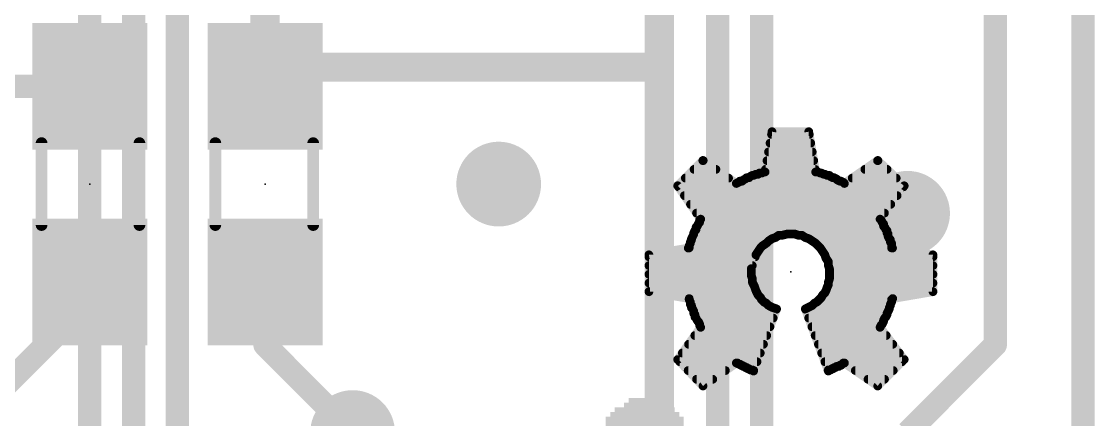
# Model space of a CAD drawing. Extents: x -29 to 78, y -11 to 40.
# Drawn here: x 16.17 to 25.5, y 7.1 to 10.56 of the extents above; entities that cross this region are included whole.
import ezdxf

# ---------------------------------------------------------------- set-up
doc = ezdxf.new("R2010")
doc.units = 0
for name, color, linetype in [('1', 12, 'CONTINUOUS'), ('16', 53, 'CONTINUOUS'), ('18', 110, 'CONTINUOUS'), ('20', 53, 'CONTINUOUS'), ('21', 41, 'CONTINUOUS'), ('22', 40, 'CONTINUOUS'), ('23', 53, 'CONTINUOUS'), ('51', 53, 'CONTINUOUS')]:
    doc.layers.add(name, color=color, linetype=linetype)

# ---------------------------------------------------------------- blocks, each defined once
blk = doc.blocks.new('RECT')
blk.add_solid([(-0.5, -0.5), (0.5, -0.5), (-0.5, 0.5), (0.5, 0.5)])
blk = doc.blocks.new('ROUNDV')
at = {"const_width": 0.5}
blk.add_lwpolyline([(0, -0.25, 1), (0, 0.25, 1), (0, -0.25)], format="xyb", dxfattribs=at)

msp = doc.modelspace()

# ---------------------------------------------------------------- linework, layer by layer
at = {"layer": '1'}
for points, const_width in [([(25.4, 30.48), (25.4, 0)], 0.2032), ([(22.606, 6.223), (22.606, 13.716)], 0.2032), ([(22.225, 6.604), (22.225, 13.081)], 0.2032), ([(21.717, 10.16), (21.717, 12.573)], 0.254), ([(18.288, 9.994), (18.288, 11.176)], 0.254), ([(18.288, 9.994), (18.454, 10.16)], 0.254), ([(18.454, 10.16), (21.717, 10.16)], 0.254), ([(21.717, 6.731), (21.717, 10.16)], 0.254), ([(16.764, 9.994), (13.716, 9.994)], 0.2032), ([(16.764, 8.294), (16.764, 8.128)], 0.2032), ([(18.288, 8.294), (18.288, 7.747)], 0.2032), ([(16.764, 8.128), (15.748, 7.112)], 0.2032), ([(19.05, 6.985), (18.288, 7.747)], 0.2032)]:
    msp.add_lwpolyline(points, dxfattribs=dict(at, const_width=const_width))
for points, const_width in [([(18.454, 10.2235, 1), (18.454, 10.0965)], 0.127), ([(18.4989, 10.1151, 1), (18.4091, 10.2049)], 0.127), ([(21.7805, 10.16, 1), (21.6535, 10.16)], 0.127), ([(21.717, 10.0965, 1), (21.717, 10.2235)], 0.127), ([(21.6535, 10.16, 1), (21.7805, 10.16)], 0.127), ([(16.764, 9.9432, 1), (16.764, 10.0448)], 0.1016), ([(18.2431, 10.0389, 1), (18.3329, 9.9491)], 0.127), ([(18.2245, 9.994, 1), (18.3515, 9.994)], 0.127), ([(16.8148, 8.294, 1), (16.7132, 8.294)], 0.1016), ([(18.3388, 8.294, 1), (18.2372, 8.294)], 0.1016), ([(16.7999, 8.0921, 1), (16.7281, 8.1639)], 0.1016), ([(16.7132, 8.128, 1), (16.8148, 8.128)], 0.1016), ([(18.3239, 7.7829, 1), (18.2521, 7.7111)], 0.1016), ([(18.2372, 7.747, 1), (18.3388, 7.747)], 0.1016)]:
    msp.add_lwpolyline(points, format="xyb", dxfattribs=dict(at, const_width=const_width))
at = {"layer": '16', "const_width": 0.2032}
for points in [[(25.4, 30.48), (25.4, 0)], [(24.638, 7.747), (24.638, 20.574)], [(17.145, 16.51), (17.145, 3.175)], [(17.526, 14.351), (17.526, 5.334)], [(16.764, 2.032), (16.764, 11.811)], [(23.876, 6.985), (24.638, 7.747)]]:
    msp.add_lwpolyline(points, dxfattribs=at)
at = {"layer": '16', "const_width": 0.1016}
for points in [[(24.6739, 7.7111, 1), (24.6021, 7.7829)], [(24.5872, 7.747, 1), (24.6888, 7.747)]]:
    msp.add_lwpolyline(points, format="xyb", dxfattribs=at)
at = {"layer": '20', "const_width": 0.2032}
msp.add_lwpolyline([(25.4, 30.48), (25.4, 0)], dxfattribs=at)
at = {"layer": '21', "const_width": 0.076}
for points in [[(22.6966, 9.5994), (22.6366, 9.2494)], [(22.6926, 9.576), (23.0206, 9.576)], [(23.0166, 9.5994), (22.6966, 9.5994)], [(23.0766, 9.2494), (23.0166, 9.5994)], [(22.6796, 9.5), (23.0336, 9.5)], [(22.6665, 9.424), (23.0467, 9.424)], [(22.0966, 9.3494), (21.8766, 9.1294)], [(22.0952, 9.348), (22.0986, 9.348)], [(22.3866, 9.1494), (22.0966, 9.3494)], [(22.6535, 9.348), (23.0597, 9.348)], [(23.6166, 9.3494), (23.3266, 9.1494)], [(23.6146, 9.348), (23.618, 9.348)], [(23.8466, 9.1294), (23.6166, 9.3494)], [(22.0192, 9.272), (22.2088, 9.272)], [(22.5066, 9.2094), (22.4966, 9.1994)], [(22.5266, 9.2194), (22.5066, 9.2094)], [(22.5366, 9.2194), (22.5266, 9.2194)], [(22.5566, 9.2294), (22.5366, 9.2194)], [(22.5766, 9.2294), (22.5566, 9.2294)], [(22.5866, 9.2394), (22.5766, 9.2294)], [(22.6066, 9.2394), (22.5866, 9.2394)], [(22.6266, 9.2494), (22.6066, 9.2394)], [(22.6366, 9.2494), (22.6266, 9.2494)], [(22.6405, 9.272), (23.0727, 9.272)], [(23.0966, 9.2494), (23.0766, 9.2494)], [(23.1166, 9.2394), (23.0966, 9.2494)], [(23.1266, 9.2394), (23.1166, 9.2394)], [(23.1466, 9.2294), (23.1266, 9.2394)], [(23.1566, 9.2294), (23.1466, 9.2294)], [(23.1766, 9.2194), (23.1566, 9.2294)], [(23.1966, 9.2194), (23.1766, 9.2194)], [(23.2066, 9.2094), (23.1966, 9.2194)], [(23.2266, 9.1994), (23.2066, 9.2094)], [(23.5044, 9.272), (23.6975, 9.272)], [(21.8766, 9.1294), (22.0766, 8.8394)], [(21.8831, 9.12), (23.8398, 9.12)], [(21.9432, 9.196), (22.319, 9.196)], [(22.4066, 9.1594), (22.3866, 9.1494)], [(22.4166, 9.1694), (22.4066, 9.1594)], [(22.4366, 9.1694), (22.4166, 9.1694)], [(22.4466, 9.1794), (22.4366, 9.1694)], [(22.4666, 9.1894), (22.4466, 9.1794)], [(22.4766, 9.1994), (22.4666, 9.1894)], [(22.4732, 9.196), (23.2433, 9.196)], [(22.4966, 9.1994), (22.4766, 9.1994)], [(23.2366, 9.1994), (23.2266, 9.1994)], [(23.2566, 9.1894), (23.2366, 9.1994)], [(23.2666, 9.1794), (23.2566, 9.1894)], [(23.2866, 9.1694), (23.2666, 9.1794)], [(23.2966, 9.1694), (23.2866, 9.1694)], [(23.3166, 9.1594), (23.2966, 9.1694)], [(23.3266, 9.1494), (23.3166, 9.1594)], [(23.3942, 9.196), (23.7769, 9.196)], [(23.6366, 8.8394), (23.8466, 9.1294)], [(21.9355, 9.044), (23.7848, 9.044)], [(21.9879, 8.968), (23.7297, 8.968)], [(22.0403, 8.892), (23.6747, 8.892)], [(22.0766, 8.8394), (22.0666, 8.8294)], [(22.0666, 8.8294), (22.0666, 8.8094)], [(23.6466, 8.8294), (23.6366, 8.8394)], [(23.6566, 8.8094), (23.6466, 8.8294)], [(22.0266, 8.7394), (22.0166, 8.7194)], [(22.0366, 8.7494), (22.0266, 8.7394)], [(22.0272, 8.74), (23.696, 8.74)], [(22.0466, 8.7794), (22.0366, 8.7694)], [(22.0366, 8.7694), (22.0366, 8.7494)], [(22.0566, 8.7994), (22.0466, 8.7794)], [(22.0666, 8.8094), (22.0566, 8.7994)], [(22.0666, 8.816), (23.6533, 8.816)], [(23.6666, 8.7994), (23.6566, 8.8094)], [(23.6666, 8.7794), (23.6666, 8.7994)], [(23.6766, 8.7694), (23.6666, 8.7794)], [(23.6866, 8.7494), (23.6766, 8.7694)], [(23.6966, 8.7394), (23.6866, 8.7494)], [(23.6966, 8.7194), (23.6966, 8.7394)], [(21.9966, 8.6594), (21.9866, 8.6394)], [(22.0166, 8.7094), (21.9966, 8.6694)], [(21.9966, 8.6694), (21.9966, 8.6594)], [(21.9966, 8.664), (22.6885, 8.664)], [(22.0166, 8.7194), (22.0166, 8.7094)], [(22.6466, 8.6294), (22.6666, 8.6494)], [(22.6666, 8.6494), (22.6966, 8.6694)], [(22.6966, 8.6694), (22.7266, 8.6794)], [(22.7266, 8.6794), (22.7566, 8.6994)], [(22.7566, 8.6994), (22.7866, 8.6994)], [(22.7866, 8.6994), (22.8266, 8.7094)], [(22.8266, 8.7094), (22.8966, 8.7094)], [(22.8966, 8.7094), (22.9266, 8.6994)], [(22.9266, 8.6994), (22.9566, 8.6994)], [(22.9566, 8.6994), (22.9866, 8.6794)], [(22.9866, 8.6794), (23.0166, 8.6694)], [(23.0166, 8.6694), (23.0766, 8.6294)], [(23.0247, 8.664), (23.722, 8.664)], [(23.7066, 8.7094), (23.6966, 8.7194)], [(23.7066, 8.6894), (23.7066, 8.7094)], [(23.7166, 8.6694), (23.7066, 8.6894)], [(23.7266, 8.6594), (23.7166, 8.6694)], [(23.7266, 8.6394), (23.7266, 8.6594)], [(21.9766, 8.5894), (21.6266, 8.5294)], [(21.9686, 8.588), (22.5957, 8.588)], [(21.9866, 8.6294), (21.9766, 8.6094)], [(21.9766, 8.6094), (21.9766, 8.5894)], [(21.9866, 8.6394), (21.9866, 8.6294)], [(22.5566, 8.5294), (22.5966, 8.5894)], [(22.5966, 8.5894), (22.6166, 8.6094)], [(22.6166, 8.6094), (22.6466, 8.6294)], [(23.0766, 8.6294), (23.1166, 8.5894)], [(23.1166, 8.5894), (23.1566, 8.5294)], [(23.1175, 8.588), (23.7448, 8.588)], [(23.7366, 8.6294), (23.7266, 8.6394)], [(23.7366, 8.5894), (23.7366, 8.6294)], [(24.0966, 8.5294), (23.7366, 8.5894)], [(21.6266, 8.5294), (21.6266, 8.2094)], [(21.6266, 8.512), (22.5508, 8.512)], [(22.5166, 8.4094), (22.5566, 8.5294)], [(23.1566, 8.5294), (23.1666, 8.4994)], [(23.1624, 8.512), (24.0966, 8.512)], [(23.1666, 8.4994), (23.1866, 8.4694)], [(23.1866, 8.4694), (23.1866, 8.4394)], [(24.0966, 8.2094), (24.0966, 8.5294)], [(21.6266, 8.436), (22.5255, 8.436)], [(22.5166, 8.3494), (22.5166, 8.4094)], [(23.1866, 8.4394), (23.1966, 8.4094)], [(23.1877, 8.436), (24.0966, 8.436)], [(23.1966, 8.4094), (23.1966, 8.3194)], [(21.6266, 8.36), (22.5166, 8.36)], [(21.6266, 8.284), (22.5293, 8.284)], [(22.5266, 8.3194), (22.5166, 8.3494)], [(22.5266, 8.2894), (22.5266, 8.3194)], [(22.5466, 8.2494), (22.5266, 8.2894)], [(23.1866, 8.2694), (23.1766, 8.2494)], [(23.1966, 8.3194), (23.1866, 8.2894)], [(23.1866, 8.2894), (23.1866, 8.2694)], [(23.1866, 8.284), (24.0966, 8.284)], [(23.1966, 8.36), (24.0966, 8.36)], [(21.6266, 8.2094), (21.9766, 8.1494)], [(21.6346, 8.208), (22.5623, 8.208)], [(22.5566, 8.2194), (22.5466, 8.2494)], [(22.5766, 8.1794), (22.5566, 8.2194)], [(22.5966, 8.1594), (22.5766, 8.1794)], [(23.1366, 8.1794), (23.1266, 8.1594)], [(23.1566, 8.1994), (23.1366, 8.1794)], [(23.1666, 8.2194), (23.1566, 8.1994)], [(23.1609, 8.208), (24.0886, 8.208)], [(23.1766, 8.2494), (23.1666, 8.2194)], [(23.7466, 8.1494), (24.0966, 8.2094)], [(21.9766, 8.1494), (21.9766, 8.1394)], [(21.9766, 8.1394), (21.9866, 8.1194)], [(21.9803, 8.132), (22.614, 8.132)], [(21.9866, 8.1194), (21.9866, 8.0994)], [(21.9866, 8.0994), (21.9966, 8.0894)], [(21.9966, 8.0894), (21.9966, 8.0694)], [(22.6066, 8.1394), (22.5966, 8.1594)], [(22.6266, 8.1194), (22.6066, 8.1394)], [(22.6466, 8.1094), (22.6266, 8.1194)], [(22.6666, 8.0894), (22.6466, 8.1094)], [(22.7066, 8.0694), (22.6666, 8.0894)], [(23.0466, 8.0894), (22.9866, 8.0594)], [(23.0666, 8.1094), (23.0466, 8.0894)], [(23.0866, 8.1194), (23.0666, 8.1094)], [(23.1266, 8.1594), (23.0866, 8.1194)], [(23.0992, 8.132), (23.7366, 8.132)], [(23.7166, 8.0694), (23.7266, 8.0894)], [(23.7266, 8.0994), (23.7366, 8.1194)], [(23.7266, 8.0894), (23.7266, 8.0994)], [(23.7366, 8.1394), (23.7466, 8.1494)], [(23.7366, 8.1194), (23.7366, 8.1394)], [(21.9966, 8.0694), (22.0066, 8.0594)], [(22.0066, 8.0594), (22.0166, 8.0394)], [(22.0083, 8.056), (22.7354, 8.056)], [(22.0166, 8.0394), (22.0166, 8.0194)], [(22.0166, 8.0194), (22.0266, 8.0094)], [(22.0266, 8.0094), (22.0266, 7.9894)], [(22.0266, 7.9894), (22.0366, 7.9794)], [(22.5366, 7.5194), (22.7366, 8.0594)], [(22.7366, 8.0594), (22.7066, 8.0694)], [(22.9866, 8.0594), (23.1866, 7.5194)], [(22.9878, 8.056), (23.7149, 8.056)], [(23.6766, 7.9794), (23.6866, 7.9894)], [(23.6866, 7.9894), (23.6966, 8.0094)], [(23.6966, 8.0194), (23.7166, 8.0594)], [(23.6966, 8.0094), (23.6966, 8.0194)], [(23.7166, 8.0594), (23.7166, 8.0694)], [(22.0766, 7.8994), (21.8766, 7.6194)], [(22.036, 7.98), (22.7072, 7.98)], [(22.0366, 7.9794), (22.0466, 7.9594)], [(22.0466, 7.9594), (22.0566, 7.9494)], [(22.0566, 7.9494), (22.0666, 7.9294)], [(22.0666, 7.9294), (22.0666, 7.9194)], [(22.0666, 7.9194), (22.0766, 7.8994)], [(22.0743, 7.904), (22.6791, 7.904)], [(23.016, 7.98), (23.6772, 7.98)], [(23.0441, 7.904), (23.6389, 7.904)], [(23.6366, 7.8994), (23.6466, 7.9194)], [(23.8466, 7.6194), (23.6366, 7.8994)], [(23.6466, 7.9194), (23.6566, 7.9294)], [(23.6566, 7.9294), (23.6666, 7.9494)], [(23.6666, 7.9594), (23.6766, 7.9794)], [(23.6666, 7.9494), (23.6666, 7.9594)], [(22.0256, 7.828), (22.6509, 7.828)], [(23.0723, 7.828), (23.6901, 7.828)], [(21.9713, 7.752), (22.6228, 7.752)], [(23.1004, 7.752), (23.7471, 7.752)], [(21.8766, 7.6194), (22.0966, 7.3894)], [(21.9171, 7.676), (22.5946, 7.676)], [(23.1286, 7.676), (23.8041, 7.676)], [(23.6166, 7.3894), (23.8466, 7.6194)], [(21.8951, 7.6), (22.5665, 7.6)], [(21.9678, 7.524), (22.2918, 7.524)], [(22.0966, 7.3894), (22.3866, 7.5894)], [(22.3866, 7.5894), (22.3966, 7.5894)], [(22.3966, 7.5894), (22.4066, 7.5794)], [(22.4066, 7.5794), (22.4166, 7.5794)], [(22.4166, 7.5794), (22.4266, 7.5694)], [(22.4266, 7.5694), (22.4366, 7.5694)], [(22.4366, 7.5694), (22.4466, 7.5594)], [(22.4466, 7.5594), (22.4566, 7.5594)], [(22.4566, 7.5594), (22.4666, 7.5494)], [(22.4666, 7.5494), (22.4766, 7.5494)], [(22.4766, 7.5494), (22.4866, 7.5394)], [(22.4866, 7.5394), (22.4966, 7.5394)], [(22.4966, 7.5394), (22.5066, 7.5294)], [(22.5066, 7.5294), (22.5266, 7.5294)], [(22.5266, 7.5294), (22.5366, 7.5194)], [(22.532, 7.524), (22.5383, 7.524)], [(23.1567, 7.6), (23.8272, 7.6)], [(23.1849, 7.524), (23.1866, 7.524)], [(23.1866, 7.5194), (23.1866, 7.5294)], [(23.1866, 7.5294), (23.2066, 7.5294)], [(23.2066, 7.5294), (23.2166, 7.5394)], [(23.2166, 7.5394), (23.2266, 7.5394)], [(23.2266, 7.5394), (23.2366, 7.5494)], [(23.2366, 7.5494), (23.2466, 7.5494)], [(23.2466, 7.5494), (23.2566, 7.5594)], [(23.2566, 7.5594), (23.2766, 7.5594)], [(23.2766, 7.5594), (23.2866, 7.5694)], [(23.2866, 7.5694), (23.2966, 7.5694)], [(23.2966, 7.5694), (23.3166, 7.5894)], [(23.3166, 7.5894), (23.3266, 7.5894)], [(23.3266, 7.5894), (23.6166, 7.3894)], [(23.4214, 7.524), (23.7512, 7.524)], [(22.0405, 7.448), (22.1816, 7.448)], [(23.5316, 7.448), (23.6752, 7.448)]]:
    msp.add_lwpolyline(points, dxfattribs=at)
at = {"layer": '21', "const_width": 0.038}
for points in [[(22.6926, 9.595, 1), (22.6926, 9.557)], [(22.6966, 9.6184, 1), (22.6966, 9.5804)], [(22.7153, 9.5962, 1), (22.6779, 9.6026)], [(23.0353, 9.6026, 1), (22.9979, 9.5962)], [(23.0166, 9.5804, 1), (23.0166, 9.6184)], [(23.0206, 9.557, 1), (23.0206, 9.595)], [(22.6796, 9.519, 1), (22.6796, 9.481)], [(23.0336, 9.481, 1), (23.0336, 9.519)], [(22.6665, 9.443, 1), (22.6665, 9.405)], [(23.0467, 9.405, 1), (23.0467, 9.443)], [(22.0952, 9.367, 1), (22.0952, 9.329)], [(22.1074, 9.365, 1), (22.0858, 9.3337)], [(22.11, 9.3359, 1), (22.0832, 9.3628)], [(22.0986, 9.329, 1), (22.0986, 9.367)], [(22.6535, 9.367, 1), (22.6535, 9.329)], [(23.0597, 9.329, 1), (23.0597, 9.367)], [(23.6146, 9.367, 1), (23.6146, 9.329)], [(23.6297, 9.3631, 1), (23.6035, 9.3356)], [(23.6274, 9.3337, 1), (23.6058, 9.365)], [(23.618, 9.329, 1), (23.618, 9.367)], [(22.0192, 9.291, 1), (22.0192, 9.253)], [(22.2088, 9.253, 1), (22.2088, 9.291)], [(22.4981, 9.2264, 1), (22.5151, 9.1924)], [(22.52, 9.1959, 1), (22.4932, 9.2228)], [(22.5266, 9.2384, 1), (22.5266, 9.2004)], [(22.5281, 9.2364, 1), (22.5451, 9.2024)], [(22.5351, 9.2024, 1), (22.5181, 9.2364)], [(22.5366, 9.2004, 1), (22.5366, 9.2384)], [(22.5566, 9.2484, 1), (22.5566, 9.2104)], [(22.5651, 9.2124, 1), (22.5481, 9.2464)], [(22.5632, 9.2428, 1), (22.59, 9.2159)], [(22.5866, 9.2584, 1), (22.5866, 9.2204)], [(22.6, 9.2259, 1), (22.5732, 9.2528)], [(22.5766, 9.2104, 1), (22.5766, 9.2484)], [(22.5981, 9.2564, 1), (22.6151, 9.2224)], [(22.6066, 9.2204, 1), (22.6066, 9.2584)], [(22.6266, 9.2684, 1), (22.6266, 9.2304)], [(22.6179, 9.2526, 1), (22.6553, 9.2462)], [(22.6351, 9.2324, 1), (22.6181, 9.2664)], [(22.6405, 9.291, 1), (22.6405, 9.253)], [(22.6366, 9.2304, 1), (22.6366, 9.2684)], [(23.0766, 9.2684, 1), (23.0766, 9.2304)], [(23.0579, 9.2462, 1), (23.0953, 9.2526)], [(23.0727, 9.253, 1), (23.0727, 9.291)], [(23.1051, 9.2664, 1), (23.0881, 9.2324)], [(23.0966, 9.2304, 1), (23.0966, 9.2684)], [(23.1166, 9.2584, 1), (23.1166, 9.2204)], [(23.1351, 9.2564, 1), (23.1181, 9.2224)], [(23.1081, 9.2224, 1), (23.1251, 9.2564)], [(23.1266, 9.2204, 1), (23.1266, 9.2584)], [(23.1466, 9.2484, 1), (23.1466, 9.2104)], [(23.1651, 9.2464, 1), (23.1481, 9.2124)], [(23.1381, 9.2124, 1), (23.1551, 9.2464)], [(23.1566, 9.2104, 1), (23.1566, 9.2484)], [(23.1766, 9.2384, 1), (23.1766, 9.2004)], [(23.1681, 9.2024, 1), (23.1851, 9.2364)], [(23.21, 9.2328, 1), (23.1832, 9.2059)], [(23.2151, 9.2264, 1), (23.1981, 9.1924)], [(23.1932, 9.1959, 1), (23.22, 9.2228)], [(23.1966, 9.2004, 1), (23.1966, 9.2384)], [(23.5044, 9.291, 1), (23.5044, 9.253)], [(23.6975, 9.253, 1), (23.6975, 9.291)], [(21.8922, 9.1402, 1), (21.861, 9.1186)], [(21.8632, 9.1428, 1), (21.89, 9.1159)], [(21.8831, 9.139, 1), (21.8831, 9.101)], [(21.9432, 9.215, 1), (21.9432, 9.177)], [(22.319, 9.177, 1), (22.319, 9.215)], [(22.3781, 9.1664, 1), (22.3951, 9.1324)], [(22.3758, 9.1337, 1), (22.3974, 9.165)], [(22.3932, 9.1728, 1), (22.42, 9.1459)], [(22.4166, 9.1884, 1), (22.4166, 9.1504)], [(22.4151, 9.1424, 1), (22.3981, 9.1764)], [(22.43, 9.1559, 1), (22.4032, 9.1828)], [(22.4232, 9.1828, 1), (22.45, 9.1559)], [(22.4381, 9.1964, 1), (22.4551, 9.1624)], [(22.46, 9.1659, 1), (22.4332, 9.1928)], [(22.4366, 9.1504, 1), (22.4366, 9.1884)], [(22.4532, 9.2028, 1), (22.48, 9.1759)], [(22.4732, 9.215, 1), (22.4732, 9.177)], [(22.4766, 9.2184, 1), (22.4766, 9.1804)], [(22.4751, 9.1724, 1), (22.4581, 9.2064)], [(22.49, 9.1859, 1), (22.4632, 9.2128)], [(22.4832, 9.2128, 1), (22.51, 9.1859)], [(22.4966, 9.1804, 1), (22.4966, 9.2184)], [(23.2266, 9.2184, 1), (23.2266, 9.1804)], [(23.2451, 9.2164, 1), (23.2281, 9.1824)], [(23.2181, 9.1824, 1), (23.2351, 9.2164)], [(23.2366, 9.1804, 1), (23.2366, 9.2184)], [(23.27, 9.2028, 1), (23.2432, 9.1759)], [(23.2433, 9.177, 1), (23.2433, 9.215)], [(23.2751, 9.1964, 1), (23.2581, 9.1624)], [(23.2481, 9.1724, 1), (23.2651, 9.2064)], [(23.2532, 9.1659, 1), (23.28, 9.1928)], [(23.2866, 9.1884, 1), (23.2866, 9.1504)], [(23.3051, 9.1864, 1), (23.2881, 9.1524)], [(23.2781, 9.1524, 1), (23.2951, 9.1864)], [(23.2966, 9.1504, 1), (23.2966, 9.1884)], [(23.33, 9.1728, 1), (23.3032, 9.1459)], [(23.3158, 9.165, 1), (23.3374, 9.1337)], [(23.3081, 9.1424, 1), (23.3251, 9.1764)], [(23.3132, 9.1359, 1), (23.34, 9.1628)], [(23.3942, 9.215, 1), (23.3942, 9.177)], [(23.7769, 9.177, 1), (23.7769, 9.215)], [(23.862, 9.1182, 1), (23.8312, 9.1405)], [(23.8335, 9.1156, 1), (23.8597, 9.1431)], [(23.8398, 9.101, 1), (23.8398, 9.139)], [(21.9355, 9.063, 1), (21.9355, 9.025)], [(23.7848, 9.025, 1), (23.7848, 9.063)], [(21.9879, 8.987, 1), (21.9879, 8.949)], [(23.7297, 8.949, 1), (23.7297, 8.987)], [(22.0403, 8.911, 1), (22.0403, 8.873)], [(22.0856, 8.8294, 1), (22.0476, 8.8294)], [(22.061, 8.8286, 1), (22.0922, 8.8502)], [(22.09, 8.8259, 1), (22.0632, 8.8528)], [(23.65, 8.8528, 1), (23.6232, 8.8259)], [(23.6212, 8.8505, 1), (23.652, 8.8282)], [(23.6636, 8.8379, 1), (23.6296, 8.8209)], [(23.6747, 8.873, 1), (23.6747, 8.911)], [(22.0132, 8.7528, 1), (22.04, 8.7259)], [(22.0272, 8.759, 1), (22.0272, 8.721)], [(22.0436, 8.7309, 1), (22.0096, 8.7479)], [(22.0556, 8.7694, 1), (22.0176, 8.7694)], [(22.0232, 8.7828, 1), (22.05, 8.7559)], [(22.05, 8.7359, 1), (22.0232, 8.7628)], [(22.0296, 8.7879, 1), (22.0636, 8.7709)], [(22.06, 8.7659, 1), (22.0332, 8.7928)], [(22.0432, 8.8128, 1), (22.07, 8.7859)], [(22.0736, 8.7909, 1), (22.0396, 8.8079)], [(22.0532, 8.8428, 1), (22.08, 8.8159)], [(22.0666, 8.835, 1), (22.0666, 8.797)], [(22.0476, 8.8094, 1), (22.0856, 8.8094)], [(22.08, 8.7959, 1), (22.0532, 8.8228)], [(23.6332, 8.8159, 1), (23.66, 8.8428)], [(23.67, 8.8228, 1), (23.6432, 8.7959)], [(23.6396, 8.8009, 1), (23.6736, 8.8179)], [(23.6856, 8.7994, 1), (23.6476, 8.7994)], [(23.68, 8.7928, 1), (23.6532, 8.7659)], [(23.6476, 8.7794, 1), (23.6856, 8.7794)], [(23.6532, 8.7859, 1), (23.68, 8.8128)], [(23.6533, 8.797, 1), (23.6533, 8.835)], [(23.6936, 8.7779, 1), (23.6596, 8.7609)], [(23.6632, 8.7559, 1), (23.69, 8.7828)], [(23.7, 8.7628, 1), (23.6732, 8.7359)], [(23.6696, 8.7409, 1), (23.7036, 8.7579)], [(23.7156, 8.7394, 1), (23.6776, 8.7394)], [(23.6832, 8.7259, 1), (23.71, 8.7528)], [(23.696, 8.721, 1), (23.696, 8.759)], [(22.0156, 8.6694, 1), (21.9776, 8.6694)], [(21.9966, 8.683, 1), (21.9966, 8.645)], [(21.9796, 8.6779, 1), (22.0136, 8.6609)], [(21.9776, 8.6594, 1), (22.0156, 8.6594)], [(22.0136, 8.6509, 1), (21.9796, 8.6679)], [(22.0356, 8.7194, 1), (21.9976, 8.7194)], [(21.9996, 8.7279, 1), (22.0336, 8.7109)], [(21.9976, 8.7094, 1), (22.0356, 8.7094)], [(22.0336, 8.7009, 1), (21.9996, 8.7179)], [(22.0176, 8.7494, 1), (22.0556, 8.7494)], [(22.6561, 8.6652, 1), (22.6771, 8.6336)], [(22.68, 8.6359, 1), (22.6532, 8.6628)], [(22.6906, 8.6874, 1), (22.7026, 8.6513)], [(22.7071, 8.6536, 1), (22.6861, 8.6852)], [(22.6885, 8.645, 1), (22.6885, 8.683)], [(22.7161, 8.6952, 1), (22.7371, 8.6636)], [(22.7326, 8.6613, 1), (22.7206, 8.6974)], [(22.7566, 8.7184, 1), (22.7566, 8.6804)], [(22.7671, 8.6836, 1), (22.7461, 8.7152)], [(22.782, 8.7178, 1), (22.7912, 8.6809)], [(22.7866, 8.6804, 1), (22.7866, 8.7184)], [(22.8266, 8.7284, 1), (22.8266, 8.6904)], [(22.8312, 8.6909, 1), (22.822, 8.7278)], [(22.9026, 8.7274, 1), (22.8906, 8.6913)], [(22.8966, 8.6904, 1), (22.8966, 8.7284)], [(22.9266, 8.7184, 1), (22.9266, 8.6804)], [(22.9206, 8.6813, 1), (22.9326, 8.7174)], [(22.9671, 8.7152, 1), (22.9461, 8.6836)], [(22.9566, 8.6804, 1), (22.9566, 8.7184)], [(22.9926, 8.6974, 1), (22.9806, 8.6613)], [(22.9761, 8.6636, 1), (22.9971, 8.6952)], [(23.0271, 8.6852, 1), (23.0061, 8.6536)], [(23.0247, 8.683, 1), (23.0247, 8.645)], [(23.0106, 8.6513, 1), (23.0226, 8.6874)], [(23.71, 8.7328, 1), (23.6832, 8.7059)], [(23.6776, 8.7194, 1), (23.7156, 8.7194)], [(23.7256, 8.7094, 1), (23.6876, 8.7094)], [(23.7236, 8.6979, 1), (23.6896, 8.6809)], [(23.6876, 8.6894, 1), (23.7256, 8.6894)], [(23.6932, 8.6959, 1), (23.72, 8.7228)], [(23.73, 8.6828, 1), (23.7032, 8.6559)], [(23.6996, 8.6609, 1), (23.7336, 8.6779)], [(23.7456, 8.6594, 1), (23.7076, 8.6594)], [(23.7132, 8.6459, 1), (23.74, 8.6728)], [(23.722, 8.645, 1), (23.722, 8.683)], [(21.9686, 8.607, 1), (21.9686, 8.569)], [(21.9956, 8.6094, 1), (21.9576, 8.6094)], [(21.9596, 8.6179, 1), (21.9936, 8.6009)], [(21.9576, 8.5894, 1), (21.9956, 8.5894)], [(22.0056, 8.6394, 1), (21.9676, 8.6394)], [(21.9696, 8.6479, 1), (22.0036, 8.6309)], [(21.9676, 8.6294, 1), (22.0056, 8.6294)], [(22.0036, 8.6209, 1), (21.9696, 8.6379)], [(21.9798, 8.5706, 1), (21.9734, 8.6081)], [(22.5832, 8.6028, 1), (22.61, 8.5759)], [(22.6124, 8.5788, 1), (22.5808, 8.5999)], [(22.5957, 8.569, 1), (22.5957, 8.607)], [(22.6061, 8.6252, 1), (22.6271, 8.5936)], [(22.63, 8.5959, 1), (22.6032, 8.6228)], [(22.6332, 8.6428, 1), (22.66, 8.6159)], [(22.6571, 8.6136, 1), (22.6361, 8.6452)], [(23.09, 8.6428, 1), (23.0632, 8.6159)], [(23.0661, 8.6136, 1), (23.0871, 8.6452)], [(23.1324, 8.5999, 1), (23.1008, 8.5788)], [(23.1175, 8.607, 1), (23.1175, 8.569)], [(23.1032, 8.5759, 1), (23.13, 8.6028)], [(23.74, 8.6528, 1), (23.7132, 8.6259)], [(23.7076, 8.6394, 1), (23.7456, 8.6394)], [(23.7556, 8.6294, 1), (23.7176, 8.6294)], [(23.7397, 8.6081, 1), (23.7335, 8.5706)], [(23.7176, 8.5894, 1), (23.7556, 8.5894)], [(23.7232, 8.6159, 1), (23.75, 8.6428)], [(23.7448, 8.569, 1), (23.7448, 8.607)], [(21.6456, 8.5294, 1), (21.6076, 8.5294)], [(21.6234, 8.5481, 1), (21.6298, 8.5106)], [(21.6266, 8.531, 1), (21.6266, 8.493)], [(22.5408, 8.5399, 1), (22.5724, 8.5188)], [(22.5746, 8.5234, 1), (22.5386, 8.5354)], [(22.5508, 8.493, 1), (22.5508, 8.531)], [(23.1746, 8.5354, 1), (23.1386, 8.5234)], [(23.1408, 8.5188, 1), (23.1724, 8.5399)], [(23.1624, 8.531, 1), (23.1624, 8.493)], [(23.1824, 8.5099, 1), (23.1508, 8.4888)], [(23.1486, 8.4934, 1), (23.1846, 8.5054)], [(23.2056, 8.4694, 1), (23.1676, 8.4694)], [(23.1708, 8.4588, 1), (23.2024, 8.4799)], [(24.1156, 8.5294, 1), (24.0776, 8.5294)], [(24.0935, 8.5106, 1), (24.0997, 8.5481)], [(24.0966, 8.493, 1), (24.0966, 8.531)], [(21.6266, 8.455, 1), (21.6266, 8.417)], [(22.5356, 8.4094, 1), (22.4976, 8.4094)], [(22.4986, 8.4154, 1), (22.5346, 8.4034)], [(22.5255, 8.417, 1), (22.5255, 8.455)], [(23.2046, 8.4454, 1), (23.1686, 8.4334)], [(23.1676, 8.4394, 1), (23.2056, 8.4394)], [(23.1877, 8.455, 1), (23.1877, 8.417)], [(23.2156, 8.4094, 1), (23.1776, 8.4094)], [(23.1786, 8.4034, 1), (23.2146, 8.4154)], [(24.0966, 8.417, 1), (24.0966, 8.455)], [(21.6266, 8.379, 1), (21.6266, 8.341)], [(21.6266, 8.303, 1), (21.6266, 8.265)], [(22.5346, 8.3554, 1), (22.4986, 8.3434)], [(22.4976, 8.3494, 1), (22.5356, 8.3494)], [(22.5456, 8.3194, 1), (22.5076, 8.3194)], [(22.5436, 8.2979, 1), (22.5096, 8.2809)], [(22.5076, 8.2894, 1), (22.5456, 8.2894)], [(22.5086, 8.3134, 1), (22.5446, 8.3254)], [(22.5166, 8.341, 1), (22.5166, 8.379)], [(22.5293, 8.265, 1), (22.5293, 8.303)], [(23.2056, 8.2894, 1), (23.1676, 8.2894)], [(23.1866, 8.303, 1), (23.1866, 8.265)], [(23.1686, 8.2954, 1), (23.2046, 8.2834)], [(23.2036, 8.2609, 1), (23.1696, 8.2779)], [(23.1966, 8.379, 1), (23.1966, 8.341)], [(23.1776, 8.3194, 1), (23.2156, 8.3194)], [(23.2146, 8.3134, 1), (23.1786, 8.3254)], [(24.0966, 8.341, 1), (24.0966, 8.379)], [(24.0966, 8.265, 1), (24.0966, 8.303)], [(21.6298, 8.2281, 1), (21.6234, 8.1906)], [(21.6076, 8.2094, 1), (21.6456, 8.2094)], [(21.6346, 8.227, 1), (21.6346, 8.189)], [(22.5646, 8.2554, 1), (22.5286, 8.2434)], [(22.5296, 8.2409, 1), (22.5636, 8.2579)], [(22.5736, 8.2279, 1), (22.5396, 8.2109)], [(22.5386, 8.2134, 1), (22.5746, 8.2254)], [(22.59, 8.1928, 1), (22.5632, 8.1659)], [(22.5623, 8.189, 1), (22.5623, 8.227)], [(23.1536, 8.1709, 1), (23.1196, 8.1879)], [(23.1396, 8.2079, 1), (23.1736, 8.1909)], [(23.1609, 8.227, 1), (23.1609, 8.189)], [(23.17, 8.1859, 1), (23.1432, 8.2128)], [(23.1486, 8.2254, 1), (23.1846, 8.2134)], [(23.1836, 8.2109, 1), (23.1496, 8.2279)], [(23.1596, 8.2579, 1), (23.1936, 8.2409)], [(23.1946, 8.2434, 1), (23.1586, 8.2554)], [(23.1676, 8.2694, 1), (23.2056, 8.2694)], [(24.0776, 8.2094, 1), (24.1156, 8.2094)], [(24.0886, 8.189, 1), (24.0886, 8.227)], [(24.0998, 8.1906, 1), (24.0934, 8.2281)], [(21.9956, 8.1494, 1), (21.9576, 8.1494)], [(21.9936, 8.1479, 1), (21.9596, 8.1309)], [(21.9576, 8.1394, 1), (21.9956, 8.1394)], [(21.9803, 8.151, 1), (21.9803, 8.113)], [(22.0056, 8.1194, 1), (21.9676, 8.1194)], [(22, 8.1128, 1), (21.9732, 8.0859)], [(21.9696, 8.1109, 1), (22.0036, 8.1279)], [(21.9734, 8.1306, 1), (21.9798, 8.1681)], [(22.0156, 8.0894, 1), (21.9776, 8.0894)], [(21.9832, 8.0759, 1), (22.01, 8.1028)], [(22.5596, 8.1709, 1), (22.5936, 8.1879)], [(22.6136, 8.1679, 1), (22.5796, 8.1509)], [(22.5832, 8.1459, 1), (22.61, 8.1728)], [(22.62, 8.1528, 1), (22.5932, 8.1259)], [(22.5896, 8.1309, 1), (22.6236, 8.1479)], [(22.6351, 8.1364, 1), (22.6181, 8.1024)], [(22.6132, 8.1059, 1), (22.64, 8.1328)], [(22.614, 8.113, 1), (22.614, 8.151)], [(22.66, 8.1228, 1), (22.6332, 8.0959)], [(22.6381, 8.0924, 1), (22.6551, 8.1264)], [(22.6751, 8.1064, 1), (22.6581, 8.0724)], [(22.6532, 8.0759, 1), (22.68, 8.1028)], [(23.0332, 8.1028, 1), (23.06, 8.0759)], [(23.0551, 8.0724, 1), (23.0381, 8.1064)], [(23.0581, 8.1264, 1), (23.0751, 8.0924)], [(23.08, 8.0959, 1), (23.0532, 8.1228)], [(23.0732, 8.1328, 1), (23.1, 8.1059)], [(23.0951, 8.1024, 1), (23.0781, 8.1364)], [(23.0992, 8.151, 1), (23.0992, 8.113)], [(23.1096, 8.1679, 1), (23.1436, 8.1509)], [(23.14, 8.1459, 1), (23.1132, 8.1728)], [(23.1232, 8.1928, 1), (23.15, 8.1659)], [(23.7456, 8.0994, 1), (23.7076, 8.0994)], [(23.7096, 8.1079, 1), (23.7436, 8.0909)], [(23.7436, 8.0809, 1), (23.7096, 8.0979)], [(23.7556, 8.1394, 1), (23.7176, 8.1394)], [(23.7232, 8.1528, 1), (23.75, 8.1259)], [(23.7176, 8.1194, 1), (23.7556, 8.1194)], [(23.7536, 8.1109, 1), (23.7196, 8.1279)], [(23.7434, 8.1681, 1), (23.7498, 8.1306)], [(23.76, 8.1359, 1), (23.7332, 8.1628)], [(23.7366, 8.113, 1), (23.7366, 8.151)], [(21.9676, 8.0994, 1), (22.0056, 8.0994)], [(22.01, 8.0828, 1), (21.9832, 8.0559)], [(21.9776, 8.0694, 1), (22.0156, 8.0694)], [(22.0236, 8.0679, 1), (21.9896, 8.0509)], [(22.0083, 8.075, 1), (22.0083, 8.037)], [(21.9932, 8.0459, 1), (22.02, 8.0728)], [(22.0356, 8.0394, 1), (21.9976, 8.0394)], [(22.03, 8.0328, 1), (22.0032, 8.0059)], [(21.9976, 8.0194, 1), (22.0356, 8.0194)], [(21.9996, 8.0309, 1), (22.0336, 8.0479)], [(22.0456, 8.0094, 1), (22.0076, 8.0094)], [(22.04, 8.0028, 1), (22.0132, 7.9759)], [(22.0132, 7.9959, 1), (22.04, 8.0228)], [(22.7126, 8.0874, 1), (22.7006, 8.0513)], [(22.6981, 8.0524, 1), (22.7151, 8.0864)], [(22.7544, 8.0528, 1), (22.7188, 8.066)], [(22.7306, 8.0413, 1), (22.7426, 8.0774)], [(22.7354, 8.037, 1), (22.7354, 8.075)], [(23.0044, 8.066, 1), (22.9688, 8.0528)], [(22.9781, 8.0764, 1), (22.9951, 8.0424)], [(22.9878, 8.075, 1), (22.9878, 8.037)], [(23.7, 7.9759, 1), (23.6732, 8.0028)], [(23.7156, 8.0194, 1), (23.6776, 8.0194)], [(23.6796, 8.0279, 1), (23.7136, 8.0109)], [(23.6776, 8.0094, 1), (23.7156, 8.0094)], [(23.7136, 8.0009, 1), (23.6796, 8.0179)], [(23.7356, 8.0694, 1), (23.6976, 8.0694)], [(23.6996, 8.0779, 1), (23.7336, 8.0609)], [(23.6976, 8.0594, 1), (23.7356, 8.0594)], [(23.7336, 8.0509, 1), (23.6996, 8.0679)], [(23.7076, 8.0894, 1), (23.7456, 8.0894)], [(23.7149, 8.037, 1), (23.7149, 8.075)], [(22.0076, 7.9894, 1), (22.0456, 7.9894)], [(22.036, 7.999, 1), (22.036, 7.961)], [(22.0536, 7.9879, 1), (22.0196, 7.9709)], [(22.0232, 7.9659, 1), (22.05, 7.9928)], [(22.06, 7.9728, 1), (22.0332, 7.9459)], [(22.0296, 7.9509, 1), (22.0636, 7.9679)], [(22.0736, 7.9579, 1), (22.0396, 7.9409)], [(22.0432, 7.9359, 1), (22.07, 7.9628)], [(22.0856, 7.9294, 1), (22.0476, 7.9294)], [(22.0836, 7.9279, 1), (22.0496, 7.9109)], [(22.0476, 7.9194, 1), (22.0856, 7.9194)], [(22.0496, 7.9209, 1), (22.0836, 7.9379)], [(22.0743, 7.923, 1), (22.0743, 7.885)], [(22.0921, 7.8883, 1), (22.0611, 7.9104)], [(22.6791, 7.885, 1), (22.6791, 7.923)], [(22.7072, 7.961, 1), (22.7072, 7.999)], [(23.016, 7.999, 1), (23.016, 7.961)], [(23.0441, 7.923, 1), (23.0441, 7.885)], [(23.6518, 7.9108, 1), (23.6214, 7.888)], [(23.6332, 7.9328, 1), (23.66, 7.9059)], [(23.6636, 7.9109, 1), (23.6296, 7.9279)], [(23.6396, 7.9379, 1), (23.6736, 7.9209)], [(23.6389, 7.885, 1), (23.6389, 7.923)], [(23.67, 7.9159, 1), (23.6432, 7.9428)], [(23.6856, 7.9594, 1), (23.6476, 7.9594)], [(23.6496, 7.9679, 1), (23.6836, 7.9509)], [(23.6476, 7.9494, 1), (23.6856, 7.9494)], [(23.6836, 7.9409, 1), (23.6496, 7.9579)], [(23.6632, 7.9928, 1), (23.69, 7.9659)], [(23.6936, 7.9709, 1), (23.6596, 7.9879)], [(23.6696, 7.9979, 1), (23.7036, 7.9809)], [(23.6772, 7.961, 1), (23.6772, 7.999)], [(22.0256, 7.847, 1), (22.0256, 7.809)], [(22.0596, 7.8909, 1), (22.0936, 7.9079)], [(22.6509, 7.809, 1), (22.6509, 7.847)], [(23.0723, 7.847, 1), (23.0723, 7.809)], [(23.6196, 7.9079, 1), (23.6536, 7.8909)], [(23.6901, 7.809, 1), (23.6901, 7.847)], [(21.9713, 7.771, 1), (21.9713, 7.733)], [(22.6228, 7.733, 1), (22.6228, 7.771)], [(23.1004, 7.771, 1), (23.1004, 7.733)], [(23.7471, 7.733, 1), (23.7471, 7.771)], [(21.8903, 7.6325, 1), (21.8629, 7.6062)], [(21.9171, 7.695, 1), (21.9171, 7.657)], [(22.5946, 7.657, 1), (22.5946, 7.695)], [(23.1286, 7.695, 1), (23.1286, 7.657)], [(23.8041, 7.657, 1), (23.8041, 7.695)], [(23.86, 7.6059, 1), (23.8332, 7.6328)], [(21.8611, 7.6304, 1), (21.8921, 7.6083)], [(21.8951, 7.619, 1), (21.8951, 7.581)], [(21.9678, 7.543, 1), (21.9678, 7.505)], [(22.2918, 7.505, 1), (22.2918, 7.543)], [(22.3866, 7.6084, 1), (22.3866, 7.5704)], [(22.3974, 7.5737, 1), (22.3758, 7.605)], [(22.41, 7.6028, 1), (22.3832, 7.5759)], [(22.4066, 7.5984, 1), (22.4066, 7.5604)], [(22.3932, 7.5659, 1), (22.42, 7.5928)], [(22.3966, 7.5704, 1), (22.3966, 7.6084)], [(22.43, 7.5928, 1), (22.4032, 7.5659)], [(22.4266, 7.5884, 1), (22.4266, 7.5504)], [(22.4132, 7.5559, 1), (22.44, 7.5828)], [(22.4166, 7.5604, 1), (22.4166, 7.5984)], [(22.45, 7.5828, 1), (22.4232, 7.5559)], [(22.4466, 7.5784, 1), (22.4466, 7.5404)], [(22.4332, 7.5459, 1), (22.46, 7.5728)], [(22.4366, 7.5504, 1), (22.4366, 7.5884)], [(22.47, 7.5728, 1), (22.4432, 7.5459)], [(22.4666, 7.5684, 1), (22.4666, 7.5304)], [(22.4532, 7.5359, 1), (22.48, 7.5628)], [(22.4566, 7.5404, 1), (22.4566, 7.5784)], [(22.49, 7.5628, 1), (22.4632, 7.5359)], [(22.4866, 7.5584, 1), (22.4866, 7.5204)], [(22.4732, 7.5259, 1), (22.5, 7.5528)], [(22.4766, 7.5304, 1), (22.4766, 7.5684)], [(22.51, 7.5528, 1), (22.4832, 7.5259)], [(22.5066, 7.5484, 1), (22.5066, 7.5104)], [(22.4932, 7.5159, 1), (22.52, 7.5428)], [(22.4966, 7.5204, 1), (22.4966, 7.5584)], [(22.54, 7.5428, 1), (22.5132, 7.5159)], [(22.532, 7.543, 1), (22.532, 7.505)], [(22.5266, 7.5104, 1), (22.5266, 7.5484)], [(22.5383, 7.505, 1), (22.5383, 7.543)], [(22.5665, 7.581, 1), (22.5665, 7.619)], [(23.1567, 7.619, 1), (23.1567, 7.581)], [(23.1849, 7.543, 1), (23.1849, 7.505)], [(23.2056, 7.5294, 1), (23.1676, 7.5294)], [(23.1866, 7.5484, 1), (23.1866, 7.5104)], [(23.1866, 7.505, 1), (23.1866, 7.543)], [(23.1932, 7.5428, 1), (23.22, 7.5159)], [(23.2166, 7.5584, 1), (23.2166, 7.5204)], [(23.23, 7.5259, 1), (23.2032, 7.5528)], [(23.2066, 7.5104, 1), (23.2066, 7.5484)], [(23.2132, 7.5528, 1), (23.24, 7.5259)], [(23.2366, 7.5684, 1), (23.2366, 7.5304)], [(23.25, 7.5359, 1), (23.2232, 7.5628)], [(23.2266, 7.5204, 1), (23.2266, 7.5584)], [(23.2332, 7.5628, 1), (23.26, 7.5359)], [(23.2566, 7.5784, 1), (23.2566, 7.5404)], [(23.27, 7.5459, 1), (23.2432, 7.5728)], [(23.2466, 7.5304, 1), (23.2466, 7.5684)], [(23.2632, 7.5728, 1), (23.29, 7.5459)], [(23.2866, 7.5884, 1), (23.2866, 7.5504)], [(23.3, 7.5559, 1), (23.2732, 7.5828)], [(23.2766, 7.5404, 1), (23.2766, 7.5784)], [(23.2832, 7.5828, 1), (23.31, 7.5559)], [(23.2966, 7.5504, 1), (23.2966, 7.5884)], [(23.3166, 7.6084, 1), (23.3166, 7.5704)], [(23.33, 7.5759, 1), (23.3032, 7.6028)], [(23.3374, 7.605, 1), (23.3158, 7.5737)], [(23.3266, 7.5704, 1), (23.3266, 7.6084)], [(23.4214, 7.543, 1), (23.4214, 7.505)], [(23.7512, 7.505, 1), (23.7512, 7.543)], [(23.8272, 7.581, 1), (23.8272, 7.619)], [(23.8314, 7.608, 1), (23.8618, 7.6308)], [(22.0405, 7.467, 1), (22.0405, 7.429)], [(22.1816, 7.429, 1), (22.1816, 7.467)], [(22.5188, 7.526, 1), (22.5544, 7.5128)], [(22.5232, 7.5059, 1), (22.55, 7.5328)], [(23.1676, 7.5194, 1), (23.2056, 7.5194)], [(23.1688, 7.5128, 1), (23.2044, 7.526)], [(23.5316, 7.467, 1), (23.5316, 7.429)], [(23.6752, 7.429, 1), (23.6752, 7.467)], [(22.0858, 7.405, 1), (22.1074, 7.3737)], [(22.0829, 7.3762, 1), (22.1103, 7.4025)], [(23.6032, 7.4028, 1), (23.63, 7.3759)], [(23.6058, 7.3737, 1), (23.6274, 7.405)]]:
    msp.add_lwpolyline(points, format="xyb", dxfattribs=at)
at = {"layer": '23'}
for p in [(16.764, 9.144), (18.288, 9.144), (22.86, 8.382)]:
    msp.add_point(p, dxfattribs=at)
at = {"layer": '51', "const_width": 0.1016}
for points in [[(16.345, 9.5), (16.345, 8.788)], [(17.196, 9.5), (17.196, 8.788)], [(17.856, 8.788), (17.856, 9.5)], [(18.707, 8.788), (18.707, 9.5)]]:
    msp.add_lwpolyline(points, dxfattribs=at)
at = {"layer": '51', "const_width": 0.0508}
for points in [[(16.3704, 9.5, 1), (16.3196, 9.5)], [(17.2214, 9.5, 1), (17.1706, 9.5)], [(17.8814, 9.5, 1), (17.8306, 9.5)], [(18.7324, 9.5, 1), (18.6816, 9.5)], [(16.3196, 8.788, 1), (16.3704, 8.788)], [(17.1706, 8.788, 1), (17.2214, 8.788)], [(17.8306, 8.788, 1), (17.8814, 8.788)], [(18.6816, 8.788, 1), (18.7324, 8.788)]]:
    msp.add_lwpolyline(points, format="xyb", dxfattribs=at)

# ---------------------------------------------------------------- block references
at = {"layer": '1', "xscale": 1.1}
for p, rotation in [((16.764, 9.994), 270), ((18.288, 9.994), 90), ((16.764, 8.294), 270), ((18.288, 8.294), 90)]:
    msp.add_blockref('RECT', p, dxfattribs=dict(at, rotation=rotation))
at = {"layer": '18', "xscale": 0.7366, "yscale": 0.7366}
for p in [(20.32, 9.144), (20.32, 9.144), (23.876, 8.89), (23.876, 8.89), (19.05, 6.985), (19.05, 6.985)]:
    msp.add_blockref('ROUNDV', p, dxfattribs=at)
at = {"layer": '21', "yscale": 0.04, "rotation": 90}
for p, xscale in [((21.47, 6.864), 0.84), ((21.51, 6.864), 0.84), ((21.55, 6.844), 0.88), ((21.59, 6.844), 0.88), ((21.63, 6.844), 0.88), ((21.67, 6.824), 0.92), ((21.71, 6.804), 0.96), ((21.35, 6.804), 0.8), ((21.39, 6.824), 0.76), ((21.43, 6.844), 0.8), ((21.75, 6.764), 0.96), ((21.79, 6.724), 0.96), ((21.83, 6.684), 1.04), ((21.27, 6.764), 0.72), ((21.31, 6.784), 0.76), ((21.87, 6.644), 1.04), ((21.91, 6.784), 0.68)]:
    msp.add_blockref('RECT', p, dxfattribs=dict(at, xscale=xscale))
at = {"layer": '22', "yscale": 0.04, "rotation": 90}
for p, xscale in [((21.47, 6.804), 0.96), ((21.51, 6.824), 0.92), ((21.55, 6.844), 0.88), ((21.59, 6.844), 0.88), ((21.63, 6.844), 0.88), ((21.67, 6.864), 0.84), ((21.71, 6.864), 0.84), ((21.35, 6.684), 1.04), ((21.39, 6.724), 0.96), ((21.43, 6.764), 0.96), ((21.75, 6.844), 0.8), ((21.79, 6.824), 0.76), ((21.83, 6.804), 0.8), ((21.27, 6.784), 0.68), ((21.31, 6.644), 1.04), ((21.87, 6.784), 0.76), ((21.91, 6.764), 0.72)]:
    msp.add_blockref('RECT', p, dxfattribs=dict(at, xscale=xscale))
at = {"layer": '51', "xscale": 0.5001, "yscale": 0.95}
for p, rotation in [((16.7691, 9.7322), 270), ((18.2829, 9.7242), 90), ((16.7691, 8.5638), 270), ((18.2829, 8.5559), 90)]:
    msp.add_blockref('RECT', p, dxfattribs=dict(at, rotation=rotation))

doc.saveas('drawing.dxf')
